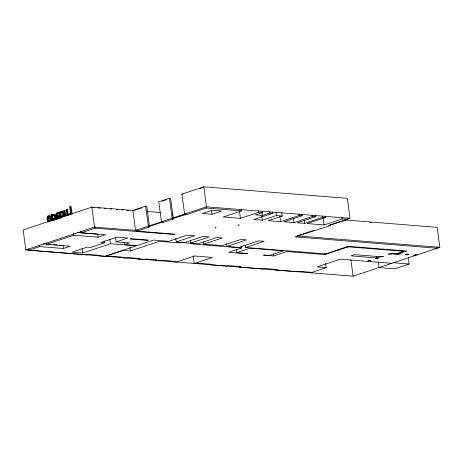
<?xml version="1.0" encoding="UTF-8"?>
<svg xmlns="http://www.w3.org/2000/svg" width="463" height="463" viewBox="0 0 463 463"><rect width="100%" height="100%" fill="white"/><g stroke="black" fill="none" stroke-linecap="round" stroke-linejoin="round"><path stroke-width="0.69" d="M67.118 215.538L67.488 213.993L66.938 209.693L66.232 209.93L66.713 214.56A0.77 0.55 -85.4 0 1 66.348 215.098L64.924 214.867L64.351 210.555L63.645 210.787L64.415 216.568M67.818 215.596L68.188 214.051L67.639 209.751L66.938 209.693M50.953 221.013C52.209 219.364 51.486 214.791 48.754 215.897M55.138 219.641C56.538 218.073 55.693 213.142 52.99 214.56M63.425 216.892C64.826 215.324 63.975 210.393 61.272 211.811M51.914 220.753L51.109 214.954L51.85 214.965C55.323 211.435 56.631 221.684 52.487 219.734L52.689 220.857M51.954 215.758C54.507 212.858 55.531 220.654 52.377 218.93L51.954 215.758L54.038 215.156M60.242 213.009C62.794 210.104 63.813 217.899 60.665 216.18L60.242 213.009L62.326 212.401M49.524 221.603C54.235 217.992 46.207 211.684 47.157 219.393L50.178 218.675M58.188 218.802L58.436 218.686A1.806 1.285 -85.4 0 0 58.662 218.507M57.013 213.235L57.725 212.899M54.484 219.08L53.963 219.248M68.211 215.307L68.09 214.398L70.584 213.565L69.681 206.776L70.422 206.527L71.123 206.585L72.147 214.288M59.397 212.199L60.832 212.268L59.397 212.199L60.202 217.998M51.85 214.965L52.55 215.023L51.109 214.954M60.097 212.257L60.757 212.037M66.533 215.301L65.624 214.925L65.052 210.613L63.645 210.787M67.639 209.751L66.232 209.93M56.104 219.329C54.86 216.777 54.947 211.701 59.044 212.737L59.171 213.727L56.752 213.871L56.295 215.295L58.923 215.162L59.912 216.603A2.037 1.453 -85.4 0 1 59.837 217.732L59.721 218.05A1.806 1.285 -85.4 0 1 59.559 218.328M47.747 218.42L49.963 217.679C49.813 215.486 46.989 216.643 47.747 218.42L48.441 218.472L48.644 216.997L49.761 216.481M47.157 219.393L50.062 218.426C51.271 221.511 46.804 220.11 47.562 221.8L49.061 221.812M49.651 221.019L47.417 220.741M70.66 213.831L68.09 214.398M149.416 226.204L146.748 206.243L145.637 206.157L132.869 210.399L91.836 207.106L23.15 229.932L25.818 249.927L353.084 276.179L439.85 247.346L437.182 227.345L344.935 219.948M68.86 215.092L70.804 214.444M52.655 220.689L60.178 218.189M169.47 198.233L158.78 201.787L161.535 222.46L162.652 222.553L173.347 218.999L172.23 218.906L169.47 198.233L170.587 198.326L173.249 218.287M241.443 209.455L241.634 210.879L206.301 208.043L185.796 214.861L184.679 214.774L181.918 194.101L203.813 186.821L347.348 198.338L350.016 218.333L329.83 225.041L329.922 225.713L295.024 236.83L437.251 248.237L437.066 246.814M134.16 210.428L141.452 208.009M161.9 201.214L166.576 199.657M199.443 188.736L202.858 187.602M25.818 249.927L94.504 227.107L135.537 230.395L206.481 206.822L350.016 218.333M28.55 248.799L28.741 250.223L39.702 246.582L63.454 248.486L70.214 246.241L46.462 244.331L46.3 243.11M46.462 244.331L73.82 235.245L98.133 237.195L105.385 234.782L81.066 232.831L80.822 230.996M81.066 232.831L95.083 228.178L174.14 234.515L175.182 234.168L136.921 231.101L136.73 229.677M178.585 216.452L184.552 214.473M145.637 206.157L148.391 226.829L161.535 222.46M172.23 218.906L184.679 214.774M136.921 231.101L149.508 226.916L148.391 226.829M104.181 240.806L104.459 242.872L90.841 247.398L87.212 247.109L72.083 252.132L82.727 252.989L110.478 243.764L136.278 245.836L104.736 256.317L98.347 255.808L99.834 255.31L88.456 254.395L86.963 254.893L28.741 250.223M115.6 237.6L116.172 241.877L127.829 237.999L117.185 237.149L100.824 242.583L104.459 242.872M212.002 214.288L221.76 211.047L212.089 210.271L202.331 213.512L212.002 214.288L211.435 210.017M124.125 242.496L124.408 244.638L129.501 242.942L116.172 241.877M241.634 210.879L223.305 216.973L240.407 218.345L258.736 212.251L262.527 212.558L262.342 211.134M193.268 255.877L194.281 263.499L212.505 257.445L194.547 256.004L176.328 262.058L172.745 261.774L174.233 261.277L163.045 260.38L161.558 260.877L155.284 260.374L156.772 259.876L145.828 259.002L144.34 259.494L137.98 258.985L139.473 258.487L128.147 257.584L126.659 258.076L119.726 257.521L121.213 257.023L110.229 256.143L108.741 256.641L105.321 256.363L123.372 250.367L130.392 250.929L159.365 241.304L178.591 242.844L179.852 242.427L194.31 243.584L193.054 244.007L241.819 247.919L241.541 245.847M262.527 212.558L255.512 214.884L262.469 215.445L269.483 213.113L272.504 213.356L272.313 211.932M175.795 238.428L176.258 241.9L194.796 235.742L187.312 235.146L168.74 241.316L153.554 240.094L136.88 245.639L124.408 244.638M272.504 213.356L253.869 219.549L262.307 220.226L276.388 215.544L282.222 216.013L281.764 212.604M190.38 240.285L190.756 243.063L209.288 236.906L202.979 236.402L184.448 242.56L176.258 241.9M282.222 216.013L268.146 220.695L280.549 221.684L299.179 215.498L302.189 215.735L301.998 214.311M203.5 241.987L203.789 244.128L222.356 237.953L216.863 237.513L198.326 243.671L190.756 243.063M302.189 215.735L283.923 221.806L293.988 222.61L312.247 216.545L315.367 216.794L315.176 215.37M315.367 216.794L297.391 222.767L304.671 223.351L322.647 217.379L325.281 217.587L325.095 216.163M226.309 243.648L226.685 246.49L246.53 239.892L240.847 239.435L222.275 245.61L203.789 244.128M325.281 217.587L307.189 223.6L324.031 224.954L342.122 218.941L347.545 219.375L347.36 217.951M241.819 247.919L228.554 252.323L247.016 253.805L247.803 253.545L236.807 252.659L236.35 249.216M245.349 245.344L245.633 247.479L264.205 241.31L258.609 240.864L238.763 247.456L226.685 246.49M236.807 252.659L250.228 248.203L283.35 250.859L269.391 255.501L263.534 255.13L273.674 255.941L286.938 251.536L325.014 254.586L348.303 246.848M313.96 230.314L297.153 235.899L439.85 247.346M347.545 219.375L328.747 225.62L329.922 225.713M325.645 263.366L326.218 267.643L310.604 272.829L308.462 272.661L309.95 272.163L298.461 271.243L296.974 271.735L275.711 270.033L277.198 269.535L264.905 268.552L263.412 269.044L239.354 267.116L240.847 266.619L228.276 265.612L226.789 266.109L208.518 264.639L210.005 264.147L197.614 263.152L196.127 263.65L194.281 263.499M376.564 257.96L375.487 258.319L378.526 258.117L350.931 255.848L354.548 254.644L382.34 256.872L383.497 256.49L381.605 256.34L376.83 257.926L376.65 256.571M396.056 253.811L403.649 251.287L346.972 246.744M408.256 257.578L409.113 264.008L394.655 268.812L379.023 267.556L378.259 261.844M56.295 215.295L58.222 215.11L59.218 216.545A2.037 1.453 -85.4 0 1 59.137 217.679L59.021 217.992A1.806 1.285 -85.4 0 1 58.859 218.276M56.399 216.071C59.015 214.45 58.969 219.393 56.613 217.674L56.399 216.071L58.39 215.949M58.431 213.669L57.14 214.195L56.995 215.353M58.46 212.754L59.044 212.737M181.918 194.101L183.035 194.188M369.844 222.379L371.28 222.495M146.916 211.452L160.377 212.534M93.04 207.563L94.481 207.679M98.075 207.968L100.228 208.136M104.54 208.483L105.981 208.599M110.292 208.946L111.728 209.062M116.039 209.409L117.475 209.519M121.786 209.866L123.227 209.982M126.821 210.271L128.974 210.445M69.681 206.776L70.376 206.828M64.351 210.555L65.052 210.613M59.171 213.727L58.477 213.669L58.344 212.679M64.924 214.867L65.624 214.925M51.775 214.734L52.475 214.791M60.665 216.18L61.944 216.481M60.971 218.108L60.769 216.979L61.469 217.037M56.613 217.674L58.193 218.108M52.377 218.93L53.656 219.231M52.487 219.734L53.187 219.786M47.463 220.729L48.158 220.782M47.562 221.8L48.262 221.858M399.482 253.487L401.114 253.614L399.245 254.239L397.613 254.106M417.186 254.905L415.305 254.754L413.436 255.373L415.317 255.53L415.137 254.175M398.03 253.967L392.439 253.521L390.251 254.245L388.353 254.094L389.429 253.736L396.918 254.337L406.925 251.015L348.274 246.31L325.472 253.886L245.633 247.479M77.703 232.524L97.728 234.128L98.133 237.195M393.475 262.752L409.113 264.008M391.808 263.337L340.282 259.205L317.097 266.908L326.218 267.643M42.891 243.804L46.491 244.094M47.932 244.209L50.808 244.441M53.691 244.667L57.29 244.956M59.449 245.13L63.049 245.419L63.454 248.486M57.296 218.808L56.723 218.484L56.804 219.097M60.769 216.979C64.913 218.93 63.61 208.68 60.132 212.216L60.063 211.979M65.399 215.932L65.034 215.694L65.121 216.331M350.89 259.749L353.084 276.179M341.931 217.517L342.122 218.941M323.076 217.83L324.031 224.954M322.462 215.955L322.647 217.379M324.823 253.163L325.014 254.586M312.056 215.121L312.247 216.545M304.295 220.504L304.671 223.351M298.988 214.074L299.179 215.498M293.415 218.339L293.988 222.61M279.884 216.701L280.549 221.684M275.931 212.135L276.388 215.544M269.292 211.689L269.483 213.113M273.396 253.874L273.674 255.941M262.087 212.598L262.469 215.445M261.763 216.128L262.307 220.226M258.545 210.827L258.736 212.251M239.458 211.221L240.407 218.345M203.813 186.821L206.481 206.822M206.11 206.62L206.301 208.043M185.605 213.437L185.796 214.861M172.427 213.495L172.711 215.636M162.461 221.123L162.652 222.553M132.869 210.399L135.537 230.395M129.918 247.369L130.392 250.929M109.905 239.487L110.478 243.764M94.892 226.748L95.083 228.178M91.836 207.106L94.504 227.107M82.159 248.712L82.727 252.989M70.422 206.527L71.452 214.23M73.571 233.404L73.82 235.245M60.942 213.061L61.365 216.233M57.099 216.128L57.314 217.732M52.655 215.816L53.077 218.987M39.54 245.355L39.702 246.582M215.521 227.628L215.393 228.033L216.071 227.564L215.521 227.628M238.572 225.001L238.451 225.406L239.197 224.931L238.572 225.001M130.838 238.694L130.057 238.954L147.506 240.355L148.287 240.094L130.838 238.694M368.797 260.542L367.865 260.854L370.759 260.698L368.797 260.542M406.902 254.083L405.032 254.702L407.428 254.893L409.298 254.274L406.902 254.083"/></g></svg>
